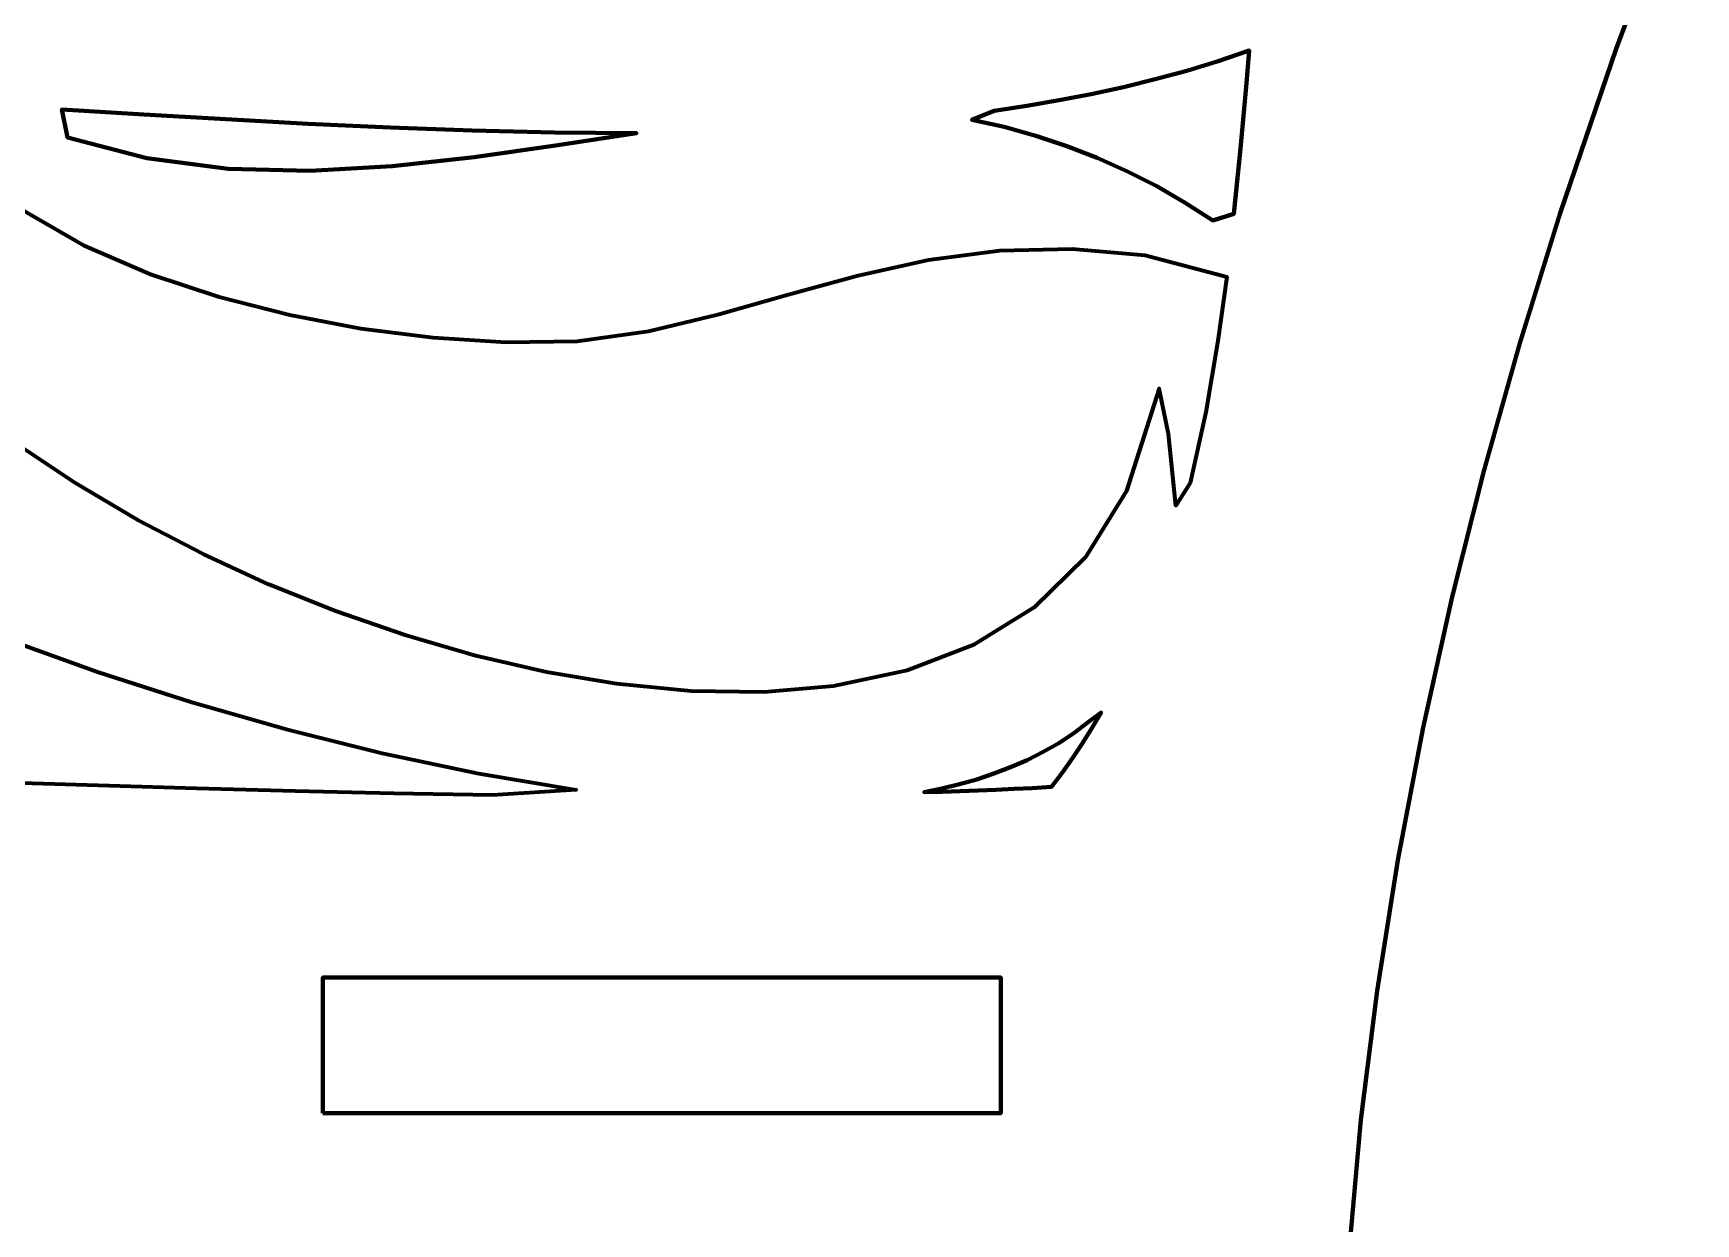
# Model space of a CAD drawing. Header units: millimetres. Extents: x -909 to -680, y 276 to 431.
# Drawn here: x -801.68 to -766.69, y 325.75 to 350.81 of the extents above; entities that cross this region are included whole.
import ezdxf

# ---------------------------------------------------------------- set-up
doc = ezdxf.new("R2010")
doc.units = ezdxf.units.MM
doc.header["$MEASUREMENT"] = 0
doc.layers.add('Camada 1', color=7, linetype='Continuous')

msp = doc.modelspace()

# ---------------------------------------------------------------- linework, layer by layer
at = {"layer": 'Camada 1', "lineweight": 100}
for points, knots in [([(-768.3571, 350.5037), (-768.3571, 350.5037), (-766.6871, 354.944), (-766.6871, 354.944), (-766.6871, 354.944), (-766.6871, 354.944), (-768.3571, 350.5037), (-768.3571, 350.5037)], [0, 0, 0, 0, 0.3333333, 0.3333333, 0.3333333, 0.3333333, 1, 1, 1, 1]), ([(-781.9212, 348.9878), (-781.9212, 348.9878), (-781.4508, 349.1806), (-781.4508, 349.1806), (-781.4508, 349.1806), (-781.4508, 349.1806), (-780.7685, 349.2833), (-780.7685, 349.2833), (-780.7685, 349.2833), (-780.7685, 349.2833), (-780.0881, 349.3997), (-780.0881, 349.3997), (-780.0881, 349.3997), (-780.0881, 349.3997), (-779.4092, 349.5308), (-779.4092, 349.5308), (-779.4092, 349.5308), (-779.4092, 349.5308), (-778.7338, 349.6776), (-778.7338, 349.6776), (-778.7338, 349.6776), (-778.7338, 349.6776), (-778.0627, 349.8411), (-778.0627, 349.8411), (-778.0627, 349.8411), (-778.0627, 349.8411), (-777.3964, 350.0225), (-777.3964, 350.0225), (-777.3964, 350.0225), (-777.3964, 350.0225), (-776.7362, 350.2233), (-776.7362, 350.2233), (-776.7362, 350.2233), (-776.7362, 350.2233), (-776.0827, 350.4448), (-776.0827, 350.4448), (-776.0827, 350.4448), (-776.0827, 350.4448), (-776.1448, 349.7571), (-776.1448, 349.7571), (-776.1448, 349.7571), (-776.1448, 349.7571), (-776.2064, 349.0691), (-776.2064, 349.0691), (-776.2064, 349.0691), (-776.2064, 349.0691), (-776.2696, 348.3811), (-776.2696, 348.3811), (-776.2696, 348.3811), (-776.2696, 348.3811), (-776.3354, 347.6934), (-776.3354, 347.6934), (-776.3354, 347.6934), (-776.3354, 347.6934), (-776.4053, 347.0066), (-776.4053, 347.0066), (-776.4053, 347.0066), (-776.4053, 347.0066), (-776.85, 346.8663), (-776.85, 346.8663), (-776.85, 346.8663), (-776.85, 346.8663), (-777.4303, 347.243), (-777.4303, 347.243), (-777.4303, 347.243), (-777.4303, 347.243), (-778.0304, 347.5884), (-778.0304, 347.5884), (-778.0304, 347.5884), (-778.0304, 347.5884), (-778.648, 347.903), (-778.648, 347.903), (-778.648, 347.903), (-778.648, 347.903), (-779.2829, 348.1868), (-779.2829, 348.1868), (-779.2829, 348.1868), (-779.2829, 348.1868), (-779.9229, 348.4358), (-779.9229, 348.4358), (-779.9229, 348.4358), (-779.9229, 348.4358), (-780.5772, 348.6535), (-780.5772, 348.6535), (-780.5772, 348.6535), (-780.5772, 348.6535), (-781.245, 348.8383), (-781.245, 348.8383), (-781.245, 348.8383), (-781.245, 348.8383), (-781.9212, 348.9878), (-781.9212, 348.9878)], [0, 0, 0, 0, 0.0416667, 0.0416667, 0.0416667, 0.0416667, 0.0833333, 0.0833333, 0.0833333, 0.0833333, 0.125, 0.125, 0.125, 0.125, 0.1666667, 0.1666667, 0.1666667, 0.1666667, 0.2083333, 0.2083333, 0.2083333, 0.2083333, 0.25, 0.25, 0.25, 0.25, 0.2916667, 0.2916667, 0.2916667, 0.2916667, 0.3333333, 0.3333333, 0.3333333, 0.3333333, 0.375, 0.375, 0.375, 0.375, 0.4166667, 0.4166667, 0.4166667, 0.4166667, 0.4583333, 0.4583333, 0.4583333, 0.4583333, 0.5, 0.5, 0.5, 0.5, 0.5416667, 0.5416667, 0.5416667, 0.5416667, 0.5833333, 0.5833333, 0.5833333, 0.5833333, 0.625, 0.625, 0.625, 0.625, 0.6666667, 0.6666667, 0.6666667, 0.6666667, 0.7083333, 0.7083333, 0.7083333, 0.7083333, 0.75, 0.75, 0.75, 0.75, 0.7916667, 0.7916667, 0.7916667, 0.7916667, 0.8333333, 0.8333333, 0.8333333, 0.8333333, 0.875, 0.875, 0.875, 0.875, 0.9166667, 0.9166667, 0.9166667, 0.9166667, 1, 1, 1, 1]), ([(-776.1448, 349.7571), (-776.1448, 349.7571), (-776.0827, 350.4448), (-776.0827, 350.4448), (-776.0827, 350.4448), (-776.0827, 350.4448), (-776.7362, 350.2233), (-776.7362, 350.2233), (-776.7362, 350.2233), (-776.7362, 350.2233), (-777.3964, 350.0225), (-777.3964, 350.0225), (-777.3964, 350.0225), (-777.3964, 350.0225), (-778.0627, 349.8411), (-778.0627, 349.8411), (-778.0627, 349.8411), (-778.0627, 349.8411), (-778.7338, 349.6776), (-778.7338, 349.6776), (-778.7338, 349.6776), (-778.7338, 349.6776), (-779.4092, 349.5308), (-779.4092, 349.5308), (-779.4092, 349.5308), (-779.4092, 349.5308), (-780.0881, 349.3997), (-780.0881, 349.3997), (-780.0881, 349.3997), (-780.0881, 349.3997), (-780.7685, 349.2833), (-780.7685, 349.2833), (-780.7685, 349.2833), (-780.7685, 349.2833), (-781.4508, 349.1806), (-781.4508, 349.1806), (-781.4508, 349.1806), (-781.4508, 349.1806), (-781.9212, 348.9878), (-781.9212, 348.9878), (-781.9212, 348.9878), (-781.9212, 348.9878), (-781.245, 348.8383), (-781.245, 348.8383), (-781.245, 348.8383), (-781.245, 348.8383), (-780.5772, 348.6535), (-780.5772, 348.6535), (-780.5772, 348.6535), (-780.5772, 348.6535), (-779.9229, 348.4358), (-779.9229, 348.4358), (-779.9229, 348.4358), (-779.9229, 348.4358), (-779.2829, 348.1868), (-779.2829, 348.1868), (-779.2829, 348.1868), (-779.2829, 348.1868), (-778.648, 347.903), (-778.648, 347.903), (-778.648, 347.903), (-778.648, 347.903), (-778.0304, 347.5884), (-778.0304, 347.5884), (-778.0304, 347.5884), (-778.0304, 347.5884), (-777.4303, 347.243), (-777.4303, 347.243), (-777.4303, 347.243), (-777.4303, 347.243), (-776.85, 346.8663), (-776.85, 346.8663), (-776.85, 346.8663), (-776.85, 346.8663), (-776.4053, 347.0066), (-776.4053, 347.0066), (-776.4053, 347.0066), (-776.4053, 347.0066), (-776.3354, 347.6934), (-776.3354, 347.6934), (-776.3354, 347.6934), (-776.3354, 347.6934), (-776.2696, 348.3811), (-776.2696, 348.3811), (-776.2696, 348.3811), (-776.2696, 348.3811), (-776.2064, 349.0691), (-776.2064, 349.0691), (-776.2064, 349.0691), (-776.2064, 349.0691), (-776.1448, 349.7571), (-776.1448, 349.7571)], [0, 0, 0, 0, 0.0416667, 0.0416667, 0.0416667, 0.0416667, 0.0833333, 0.0833333, 0.0833333, 0.0833333, 0.125, 0.125, 0.125, 0.125, 0.1666667, 0.1666667, 0.1666667, 0.1666667, 0.2083333, 0.2083333, 0.2083333, 0.2083333, 0.25, 0.25, 0.25, 0.25, 0.2916667, 0.2916667, 0.2916667, 0.2916667, 0.3333333, 0.3333333, 0.3333333, 0.3333333, 0.375, 0.375, 0.375, 0.375, 0.4166667, 0.4166667, 0.4166667, 0.4166667, 0.4583333, 0.4583333, 0.4583333, 0.4583333, 0.5, 0.5, 0.5, 0.5, 0.5416667, 0.5416667, 0.5416667, 0.5416667, 0.5833333, 0.5833333, 0.5833333, 0.5833333, 0.625, 0.625, 0.625, 0.625, 0.6666667, 0.6666667, 0.6666667, 0.6666667, 0.7083333, 0.7083333, 0.7083333, 0.7083333, 0.75, 0.75, 0.75, 0.75, 0.7916667, 0.7916667, 0.7916667, 0.7916667, 0.8333333, 0.8333333, 0.8333333, 0.8333333, 0.875, 0.875, 0.875, 0.875, 0.9166667, 0.9166667, 0.9166667, 0.9166667, 1, 1, 1, 1]), ([(-769.5392, 347.0233), (-769.5392, 347.0233), (-768.3571, 350.5037), (-768.3571, 350.5037), (-768.3571, 350.5037), (-768.3571, 350.5037), (-769.5392, 347.0233), (-769.5392, 347.0233)], [0, 0, 0, 0, 0.3333333, 0.3333333, 0.3333333, 0.3333333, 1, 1, 1, 1]), ([(-803.2855, 343.128), (-803.2855, 343.128), (-802.0442, 342.1748), (-802.0442, 342.1748), (-802.0442, 342.1748), (-802.0442, 342.1748), (-800.8028, 341.345), (-800.8028, 341.345), (-800.8028, 341.345), (-800.8028, 341.345), (-799.4723, 340.5604), (-799.4723, 340.5604), (-799.4723, 340.5604), (-799.4723, 340.5604), (-798.094, 339.8427), (-798.094, 339.8427), (-798.094, 339.8427), (-798.094, 339.8427), (-796.7146, 339.2087), (-796.7146, 339.2087), (-796.7146, 339.2087), (-796.7146, 339.2087), (-795.2963, 338.6377), (-795.2963, 338.6377), (-795.2963, 338.6377), (-795.2963, 338.6377), (-793.8492, 338.1358), (-793.8492, 338.1358), (-793.8492, 338.1358), (-793.8492, 338.1358), (-792.3606, 337.7042), (-792.3606, 337.7042), (-792.3606, 337.7042), (-792.3606, 337.7042), (-790.8722, 337.3603), (-790.8722, 337.3603), (-790.8722, 337.3603), (-790.8722, 337.3603), (-789.3981, 337.1123), (-789.3981, 337.1123), (-789.3981, 337.1123), (-789.3981, 337.1123), (-787.8278, 336.9603), (-787.8278, 336.9603), (-787.8278, 336.9603), (-787.8278, 336.9603), (-786.2996, 336.9403), (-786.2996, 336.9403), (-786.2996, 336.9403), (-786.2996, 336.9403), (-784.8333, 337.0655), (-784.8333, 337.0655), (-784.8333, 337.0655), (-784.8333, 337.0655), (-783.285, 337.3937), (-783.285, 337.3937), (-783.285, 337.3937), (-783.285, 337.3937), (-781.8772, 337.9354), (-781.8772, 337.9354), (-781.8772, 337.9354), (-781.8772, 337.9354), (-780.6134, 338.7223), (-780.6134, 338.7223), (-780.6134, 338.7223), (-780.6134, 338.7223), (-779.5331, 339.7845), (-779.5331, 339.7845), (-779.5331, 339.7845), (-779.5331, 339.7845), (-778.6697, 341.1762), (-778.6697, 341.1762), (-778.6697, 341.1762), (-778.6697, 341.1762), (-777.9825, 343.3352), (-777.9825, 343.3352), (-777.9825, 343.3352), (-777.9825, 343.3352), (-777.7845, 342.3788), (-777.7845, 342.3788), (-777.7845, 342.3788), (-777.7845, 342.3788), (-777.63, 340.8654), (-777.63, 340.8654), (-777.63, 340.8654), (-777.63, 340.8654), (-777.328, 341.348), (-777.328, 341.348), (-777.328, 341.348), (-777.328, 341.348), (-777.0005, 342.834), (-777.0005, 342.834), (-777.0005, 342.834), (-777.0005, 342.834), (-776.7423, 344.3336), (-776.7423, 344.3336), (-776.7423, 344.3336), (-776.7423, 344.3336), (-776.5563, 345.6842), (-776.5563, 345.6842), (-776.5563, 345.6842), (-776.5563, 345.6842), (-778.2834, 346.1383), (-778.2834, 346.1383), (-778.2834, 346.1383), (-778.2834, 346.1383), (-779.8123, 346.2755), (-779.8123, 346.2755), (-779.8123, 346.2755), (-779.8123, 346.2755), (-781.3329, 346.2376), (-781.3329, 346.2376), (-781.3329, 346.2376), (-781.3329, 346.2376), (-782.8355, 346.0398), (-782.8355, 346.0398), (-782.8355, 346.0398), (-782.8355, 346.0398), (-784.3173, 345.7142), (-784.3173, 345.7142), (-784.3173, 345.7142), (-784.3173, 345.7142), (-785.7816, 345.3118), (-785.7816, 345.3118), (-785.7816, 345.3118), (-785.7816, 345.3118), (-787.2435, 344.8953), (-787.2435, 344.8953), (-787.2435, 344.8953), (-787.2435, 344.8953), (-788.724, 344.5389), (-788.724, 344.5389), (-788.724, 344.5389), (-788.724, 344.5389), (-790.2293, 344.3277), (-790.2293, 344.3277), (-790.2293, 344.3277), (-790.2293, 344.3277), (-791.7228, 344.3059), (-791.7228, 344.3059), (-791.7228, 344.3059), (-791.7228, 344.3059), (-793.2608, 344.4021), (-793.2608, 344.4021), (-793.2608, 344.4021), (-793.2608, 344.4021), (-794.7805, 344.596), (-794.7805, 344.596), (-794.7805, 344.596), (-794.7805, 344.596), (-796.2772, 344.8802), (-796.2772, 344.8802), (-796.2772, 344.8802), (-796.2772, 344.8802), (-797.7613, 345.2594), (-797.7613, 345.2594), (-797.7613, 345.2594), (-797.7613, 345.2594), (-799.2118, 345.7409), (-799.2118, 345.7409), (-799.2118, 345.7409), (-799.2118, 345.7409), (-800.6035, 346.3403), (-800.6035, 346.3403), (-800.6035, 346.3403), (-800.6035, 346.3403), (-801.9198, 347.0986), (-801.9198, 347.0986), (-801.9198, 347.0986), (-801.9198, 347.0986), (-803.0851, 348.084), (-803.0851, 348.084), (-803.0851, 348.084), (-803.0851, 348.084), (-803.885, 349.3649), (-803.885, 349.3649), (-803.885, 349.3649), (-803.885, 349.3649), (-805.4066, 349.4388), (-805.4066, 349.4388), (-805.4066, 349.4388), (-805.4066, 349.4388), (-806.9279, 349.4969), (-806.9279, 349.4969), (-806.9279, 349.4969), (-806.9279, 349.4969), (-808.4482, 349.5331), (-808.4482, 349.5331), (-808.4482, 349.5331), (-808.4482, 349.5331), (-809.9702, 349.5389), (-809.9702, 349.5389), (-809.9702, 349.5389), (-809.9702, 349.5389), (-809.8797, 349.2175), (-809.8797, 349.2175), (-809.8797, 349.2175), (-809.8797, 349.2175), (-808.538, 348.5055), (-808.538, 348.5055), (-808.538, 348.5055), (-808.538, 348.5055), (-807.3399, 347.5706), (-807.3399, 347.5706), (-807.3399, 347.5706), (-807.3399, 347.5706), (-806.3407, 346.5018), (-806.3407, 346.5018), (-806.3407, 346.5018), (-806.3407, 346.5018), (-805.399, 345.2315), (-805.399, 345.2315), (-805.399, 345.2315), (-805.399, 345.2315), (-804.4348, 344.1678), (-804.4348, 344.1678), (-804.4348, 344.1678), (-804.4348, 344.1678), (-803.2855, 343.128), (-803.2855, 343.128)], [0, 0, 0, 0, 0.0178571, 0.0178571, 0.0178571, 0.0178571, 0.0357143, 0.0357143, 0.0357143, 0.0357143, 0.0535714, 0.0535714, 0.0535714, 0.0535714, 0.0714286, 0.0714286, 0.0714286, 0.0714286, 0.0892857, 0.0892857, 0.0892857, 0.0892857, 0.1071429, 0.1071429, 0.1071429, 0.1071429, 0.125, 0.125, 0.125, 0.125, 0.1428571, 0.1428571, 0.1428571, 0.1428571, 0.1607143, 0.1607143, 0.1607143, 0.1607143, 0.1785714, 0.1785714, 0.1785714, 0.1785714, 0.1964286, 0.1964286, 0.1964286, 0.1964286, 0.2142857, 0.2142857, 0.2142857, 0.2142857, 0.2321429, 0.2321429, 0.2321429, 0.2321429, 0.25, 0.25, 0.25, 0.25, 0.2678571, 0.2678571, 0.2678571, 0.2678571, 0.2857143, 0.2857143, 0.2857143, 0.2857143, 0.3035714, 0.3035714, 0.3035714, 0.3035714, 0.3214286, 0.3214286, 0.3214286, 0.3214286, 0.3392857, 0.3392857, 0.3392857, 0.3392857, 0.3571429, 0.3571429, 0.3571429, 0.3571429, 0.375, 0.375, 0.375, 0.375, 0.3928571, 0.3928571, 0.3928571, 0.3928571, 0.4107143, 0.4107143, 0.4107143, 0.4107143, 0.4285714, 0.4285714, 0.4285714, 0.4285714, 0.4464286, 0.4464286, 0.4464286, 0.4464286, 0.4642857, 0.4642857, 0.4642857, 0.4642857, 0.4821429, 0.4821429, 0.4821429, 0.4821429, 0.5, 0.5, 0.5, 0.5, 0.5178571, 0.5178571, 0.5178571, 0.5178571, 0.5357143, 0.5357143, 0.5357143, 0.5357143, 0.5535714, 0.5535714, 0.5535714, 0.5535714, 0.5714286, 0.5714286, 0.5714286, 0.5714286, 0.5892857, 0.5892857, 0.5892857, 0.5892857, 0.6071429, 0.6071429, 0.6071429, 0.6071429, 0.625, 0.625, 0.625, 0.625, 0.6428571, 0.6428571, 0.6428571, 0.6428571, 0.6607143, 0.6607143, 0.6607143, 0.6607143, 0.6785714, 0.6785714, 0.6785714, 0.6785714, 0.6964286, 0.6964286, 0.6964286, 0.6964286, 0.7142857, 0.7142857, 0.7142857, 0.7142857, 0.7321429, 0.7321429, 0.7321429, 0.7321429, 0.75, 0.75, 0.75, 0.75, 0.7678571, 0.7678571, 0.7678571, 0.7678571, 0.7857143, 0.7857143, 0.7857143, 0.7857143, 0.8035714, 0.8035714, 0.8035714, 0.8035714, 0.8214286, 0.8214286, 0.8214286, 0.8214286, 0.8392857, 0.8392857, 0.8392857, 0.8392857, 0.8571429, 0.8571429, 0.8571429, 0.8571429, 0.875, 0.875, 0.875, 0.875, 0.8928571, 0.8928571, 0.8928571, 0.8928571, 0.9107143, 0.9107143, 0.9107143, 0.9107143, 0.9285714, 0.9285714, 0.9285714, 0.9285714, 0.9464286, 0.9464286, 0.9464286, 0.9464286, 0.9642857, 0.9642857, 0.9642857, 0.9642857, 1, 1, 1, 1]), ([(-803.0851, 348.084), (-803.0851, 348.084), (-803.885, 349.3649), (-803.885, 349.3649), (-803.885, 349.3649), (-803.885, 349.3649), (-805.4066, 349.4388), (-805.4066, 349.4388), (-805.4066, 349.4388), (-805.4066, 349.4388), (-806.9279, 349.4969), (-806.9279, 349.4969), (-806.9279, 349.4969), (-806.9279, 349.4969), (-808.4482, 349.5331), (-808.4482, 349.5331), (-808.4482, 349.5331), (-808.4482, 349.5331), (-809.9702, 349.5389), (-809.9702, 349.5389), (-809.9702, 349.5389), (-809.9702, 349.5389), (-809.8797, 349.2175), (-809.8797, 349.2175), (-809.8797, 349.2175), (-809.8797, 349.2175), (-808.538, 348.5055), (-808.538, 348.5055), (-808.538, 348.5055), (-808.538, 348.5055), (-807.3399, 347.5706), (-807.3399, 347.5706), (-807.3399, 347.5706), (-807.3399, 347.5706), (-806.3407, 346.5018), (-806.3407, 346.5018), (-806.3407, 346.5018), (-806.3407, 346.5018), (-805.399, 345.2315), (-805.399, 345.2315), (-805.399, 345.2315), (-805.399, 345.2315), (-804.4348, 344.1678), (-804.4348, 344.1678), (-804.4348, 344.1678), (-804.4348, 344.1678), (-803.2855, 343.128), (-803.2855, 343.128), (-803.2855, 343.128), (-803.2855, 343.128), (-802.0442, 342.1748), (-802.0442, 342.1748), (-802.0442, 342.1748), (-802.0442, 342.1748), (-800.8028, 341.345), (-800.8028, 341.345), (-800.8028, 341.345), (-800.8028, 341.345), (-799.4723, 340.5604), (-799.4723, 340.5604), (-799.4723, 340.5604), (-799.4723, 340.5604), (-798.094, 339.8427), (-798.094, 339.8427), (-798.094, 339.8427), (-798.094, 339.8427), (-796.7146, 339.2087), (-796.7146, 339.2087), (-796.7146, 339.2087), (-796.7146, 339.2087), (-795.2963, 338.6377), (-795.2963, 338.6377), (-795.2963, 338.6377), (-795.2963, 338.6377), (-793.8492, 338.1358), (-793.8492, 338.1358), (-793.8492, 338.1358), (-793.8492, 338.1358), (-792.3606, 337.7042), (-792.3606, 337.7042), (-792.3606, 337.7042), (-792.3606, 337.7042), (-790.8722, 337.3603), (-790.8722, 337.3603), (-790.8722, 337.3603), (-790.8722, 337.3603), (-789.3981, 337.1123), (-789.3981, 337.1123), (-789.3981, 337.1123), (-789.3981, 337.1123), (-787.8278, 336.9603), (-787.8278, 336.9603), (-787.8278, 336.9603), (-787.8278, 336.9603), (-786.2996, 336.9403), (-786.2996, 336.9403), (-786.2996, 336.9403), (-786.2996, 336.9403), (-784.8333, 337.0655), (-784.8333, 337.0655), (-784.8333, 337.0655), (-784.8333, 337.0655), (-783.285, 337.3937), (-783.285, 337.3937), (-783.285, 337.3937), (-783.285, 337.3937), (-781.8772, 337.9354), (-781.8772, 337.9354), (-781.8772, 337.9354), (-781.8772, 337.9354), (-780.6134, 338.7223), (-780.6134, 338.7223), (-780.6134, 338.7223), (-780.6134, 338.7223), (-779.5331, 339.7845), (-779.5331, 339.7845), (-779.5331, 339.7845), (-779.5331, 339.7845), (-778.6697, 341.1762), (-778.6697, 341.1762), (-778.6697, 341.1762), (-778.6697, 341.1762), (-777.9825, 343.3352), (-777.9825, 343.3352), (-777.9825, 343.3352), (-777.9825, 343.3352), (-777.7845, 342.3788), (-777.7845, 342.3788), (-777.7845, 342.3788), (-777.7845, 342.3788), (-777.63, 340.8654), (-777.63, 340.8654), (-777.63, 340.8654), (-777.63, 340.8654), (-777.328, 341.348), (-777.328, 341.348), (-777.328, 341.348), (-777.328, 341.348), (-777.0005, 342.834), (-777.0005, 342.834), (-777.0005, 342.834), (-777.0005, 342.834), (-776.7423, 344.3336), (-776.7423, 344.3336), (-776.7423, 344.3336), (-776.7423, 344.3336), (-776.5563, 345.6842), (-776.5563, 345.6842), (-776.5563, 345.6842), (-776.5563, 345.6842), (-778.2834, 346.1383), (-778.2834, 346.1383), (-778.2834, 346.1383), (-778.2834, 346.1383), (-779.8123, 346.2755), (-779.8123, 346.2755), (-779.8123, 346.2755), (-779.8123, 346.2755), (-781.3329, 346.2376), (-781.3329, 346.2376), (-781.3329, 346.2376), (-781.3329, 346.2376), (-782.8355, 346.0398), (-782.8355, 346.0398), (-782.8355, 346.0398), (-782.8355, 346.0398), (-784.3173, 345.7142), (-784.3173, 345.7142), (-784.3173, 345.7142), (-784.3173, 345.7142), (-785.7816, 345.3118), (-785.7816, 345.3118), (-785.7816, 345.3118), (-785.7816, 345.3118), (-787.2435, 344.8953), (-787.2435, 344.8953), (-787.2435, 344.8953), (-787.2435, 344.8953), (-788.724, 344.5389), (-788.724, 344.5389), (-788.724, 344.5389), (-788.724, 344.5389), (-790.2293, 344.3277), (-790.2293, 344.3277), (-790.2293, 344.3277), (-790.2293, 344.3277), (-791.7228, 344.3059), (-791.7228, 344.3059), (-791.7228, 344.3059), (-791.7228, 344.3059), (-793.2608, 344.4021), (-793.2608, 344.4021), (-793.2608, 344.4021), (-793.2608, 344.4021), (-794.7805, 344.596), (-794.7805, 344.596), (-794.7805, 344.596), (-794.7805, 344.596), (-796.2772, 344.8802), (-796.2772, 344.8802), (-796.2772, 344.8802), (-796.2772, 344.8802), (-797.7613, 345.2594), (-797.7613, 345.2594), (-797.7613, 345.2594), (-797.7613, 345.2594), (-799.2118, 345.7409), (-799.2118, 345.7409), (-799.2118, 345.7409), (-799.2118, 345.7409), (-800.6035, 346.3403), (-800.6035, 346.3403), (-800.6035, 346.3403), (-800.6035, 346.3403), (-801.9198, 347.0986), (-801.9198, 347.0986), (-801.9198, 347.0986), (-801.9198, 347.0986), (-803.0851, 348.084), (-803.0851, 348.084)], [0, 0, 0, 0, 0.0178571, 0.0178571, 0.0178571, 0.0178571, 0.0357143, 0.0357143, 0.0357143, 0.0357143, 0.0535714, 0.0535714, 0.0535714, 0.0535714, 0.0714286, 0.0714286, 0.0714286, 0.0714286, 0.0892857, 0.0892857, 0.0892857, 0.0892857, 0.1071429, 0.1071429, 0.1071429, 0.1071429, 0.125, 0.125, 0.125, 0.125, 0.1428571, 0.1428571, 0.1428571, 0.1428571, 0.1607143, 0.1607143, 0.1607143, 0.1607143, 0.1785714, 0.1785714, 0.1785714, 0.1785714, 0.1964286, 0.1964286, 0.1964286, 0.1964286, 0.2142857, 0.2142857, 0.2142857, 0.2142857, 0.2321429, 0.2321429, 0.2321429, 0.2321429, 0.25, 0.25, 0.25, 0.25, 0.2678571, 0.2678571, 0.2678571, 0.2678571, 0.2857143, 0.2857143, 0.2857143, 0.2857143, 0.3035714, 0.3035714, 0.3035714, 0.3035714, 0.3214286, 0.3214286, 0.3214286, 0.3214286, 0.3392857, 0.3392857, 0.3392857, 0.3392857, 0.3571429, 0.3571429, 0.3571429, 0.3571429, 0.375, 0.375, 0.375, 0.375, 0.3928571, 0.3928571, 0.3928571, 0.3928571, 0.4107143, 0.4107143, 0.4107143, 0.4107143, 0.4285714, 0.4285714, 0.4285714, 0.4285714, 0.4464286, 0.4464286, 0.4464286, 0.4464286, 0.4642857, 0.4642857, 0.4642857, 0.4642857, 0.4821429, 0.4821429, 0.4821429, 0.4821429, 0.5, 0.5, 0.5, 0.5, 0.5178571, 0.5178571, 0.5178571, 0.5178571, 0.5357143, 0.5357143, 0.5357143, 0.5357143, 0.5535714, 0.5535714, 0.5535714, 0.5535714, 0.5714286, 0.5714286, 0.5714286, 0.5714286, 0.5892857, 0.5892857, 0.5892857, 0.5892857, 0.6071429, 0.6071429, 0.6071429, 0.6071429, 0.625, 0.625, 0.625, 0.625, 0.6428571, 0.6428571, 0.6428571, 0.6428571, 0.6607143, 0.6607143, 0.6607143, 0.6607143, 0.6785714, 0.6785714, 0.6785714, 0.6785714, 0.6964286, 0.6964286, 0.6964286, 0.6964286, 0.7142857, 0.7142857, 0.7142857, 0.7142857, 0.7321429, 0.7321429, 0.7321429, 0.7321429, 0.75, 0.75, 0.75, 0.75, 0.7678571, 0.7678571, 0.7678571, 0.7678571, 0.7857143, 0.7857143, 0.7857143, 0.7857143, 0.8035714, 0.8035714, 0.8035714, 0.8035714, 0.8214286, 0.8214286, 0.8214286, 0.8214286, 0.8392857, 0.8392857, 0.8392857, 0.8392857, 0.8571429, 0.8571429, 0.8571429, 0.8571429, 0.875, 0.875, 0.875, 0.875, 0.8928571, 0.8928571, 0.8928571, 0.8928571, 0.9107143, 0.9107143, 0.9107143, 0.9107143, 0.9285714, 0.9285714, 0.9285714, 0.9285714, 0.9464286, 0.9464286, 0.9464286, 0.9464286, 0.9642857, 0.9642857, 0.9642857, 0.9642857, 1, 1, 1, 1]), ([(-800.9576, 348.6147), (-800.9576, 348.6147), (-801.0747, 349.2048), (-801.0747, 349.2048), (-801.0747, 349.2048), (-801.0747, 349.2048), (-799.3476, 349.1015), (-799.3476, 349.1015), (-799.3476, 349.1015), (-799.3476, 349.1015), (-797.6205, 349.0003), (-797.6205, 349.0003), (-797.6205, 349.0003), (-797.6205, 349.0003), (-795.8931, 348.9067), (-795.8931, 348.9067), (-795.8931, 348.9067), (-795.8931, 348.9067), (-794.1652, 348.8253), (-794.1652, 348.8253), (-794.1652, 348.8253), (-794.1652, 348.8253), (-792.4366, 348.7622), (-792.4366, 348.7622), (-792.4366, 348.7622), (-792.4366, 348.7622), (-790.708, 348.7215), (-790.708, 348.7215), (-790.708, 348.7215), (-790.708, 348.7215), (-788.979, 348.7097), (-788.979, 348.7097), (-788.979, 348.7097), (-788.979, 348.7097), (-790.6875, 348.4442), (-790.6875, 348.4442), (-790.6875, 348.4442), (-790.6875, 348.4442), (-792.3997, 348.1993), (-792.3997, 348.1993), (-792.3997, 348.1993), (-792.3997, 348.1993), (-794.1199, 348.0106), (-794.1199, 348.0106), (-794.1199, 348.0106), (-794.1199, 348.0106), (-795.8474, 347.9159), (-795.8474, 347.9159), (-795.8474, 347.9159), (-795.8474, 347.9159), (-797.5761, 347.957), (-797.5761, 347.957), (-797.5761, 347.957), (-797.5761, 347.957), (-799.289, 348.1776), (-799.289, 348.1776), (-799.289, 348.1776), (-799.289, 348.1776), (-800.9576, 348.6147), (-800.9576, 348.6147)], [0, 0, 0, 0, 0.0625, 0.0625, 0.0625, 0.0625, 0.125, 0.125, 0.125, 0.125, 0.1875, 0.1875, 0.1875, 0.1875, 0.25, 0.25, 0.25, 0.25, 0.3125, 0.3125, 0.3125, 0.3125, 0.375, 0.375, 0.375, 0.375, 0.4375, 0.4375, 0.4375, 0.4375, 0.5, 0.5, 0.5, 0.5, 0.5625, 0.5625, 0.5625, 0.5625, 0.625, 0.625, 0.625, 0.625, 0.6875, 0.6875, 0.6875, 0.6875, 0.75, 0.75, 0.75, 0.75, 0.8125, 0.8125, 0.8125, 0.8125, 0.875, 0.875, 0.875, 0.875, 1, 1, 1, 1]), ([(-790.6875, 348.4442), (-790.6875, 348.4442), (-788.979, 348.7097), (-788.979, 348.7097), (-788.979, 348.7097), (-788.979, 348.7097), (-790.708, 348.7215), (-790.708, 348.7215), (-790.708, 348.7215), (-790.708, 348.7215), (-792.4366, 348.7622), (-792.4366, 348.7622), (-792.4366, 348.7622), (-792.4366, 348.7622), (-794.1652, 348.8253), (-794.1652, 348.8253), (-794.1652, 348.8253), (-794.1652, 348.8253), (-795.8931, 348.9067), (-795.8931, 348.9067), (-795.8931, 348.9067), (-795.8931, 348.9067), (-797.6205, 349.0003), (-797.6205, 349.0003), (-797.6205, 349.0003), (-797.6205, 349.0003), (-799.3476, 349.1015), (-799.3476, 349.1015), (-799.3476, 349.1015), (-799.3476, 349.1015), (-801.0747, 349.2048), (-801.0747, 349.2048), (-801.0747, 349.2048), (-801.0747, 349.2048), (-800.9576, 348.6147), (-800.9576, 348.6147), (-800.9576, 348.6147), (-800.9576, 348.6147), (-799.289, 348.1776), (-799.289, 348.1776), (-799.289, 348.1776), (-799.289, 348.1776), (-797.5761, 347.957), (-797.5761, 347.957), (-797.5761, 347.957), (-797.5761, 347.957), (-795.8474, 347.9159), (-795.8474, 347.9159), (-795.8474, 347.9159), (-795.8474, 347.9159), (-794.1199, 348.0106), (-794.1199, 348.0106), (-794.1199, 348.0106), (-794.1199, 348.0106), (-792.3997, 348.1993), (-792.3997, 348.1993), (-792.3997, 348.1993), (-792.3997, 348.1993), (-790.6875, 348.4442), (-790.6875, 348.4442)], [0, 0, 0, 0, 0.0625, 0.0625, 0.0625, 0.0625, 0.125, 0.125, 0.125, 0.125, 0.1875, 0.1875, 0.1875, 0.1875, 0.25, 0.25, 0.25, 0.25, 0.3125, 0.3125, 0.3125, 0.3125, 0.375, 0.375, 0.375, 0.375, 0.4375, 0.4375, 0.4375, 0.4375, 0.5, 0.5, 0.5, 0.5, 0.5625, 0.5625, 0.5625, 0.5625, 0.625, 0.625, 0.625, 0.625, 0.6875, 0.6875, 0.6875, 0.6875, 0.75, 0.75, 0.75, 0.75, 0.8125, 0.8125, 0.8125, 0.8125, 0.875, 0.875, 0.875, 0.875, 1, 1, 1, 1]), ([(-770.3866, 344.2846), (-770.3866, 344.2846), (-769.5392, 347.0233), (-769.5392, 347.0233), (-769.5392, 347.0233), (-769.5392, 347.0233), (-770.3866, 344.2846), (-770.3866, 344.2846)], [0, 0, 0, 0, 0.3333333, 0.3333333, 0.3333333, 0.3333333, 1, 1, 1, 1]), ([(-771.1437, 341.5934), (-771.1437, 341.5934), (-770.3866, 344.2846), (-770.3866, 344.2846), (-770.3866, 344.2846), (-770.3866, 344.2846), (-771.1437, 341.5934), (-771.1437, 341.5934)], [0, 0, 0, 0, 0.3333333, 0.3333333, 0.3333333, 0.3333333, 1, 1, 1, 1]), ([(-771.8132, 338.9466), (-771.8132, 338.9466), (-771.1437, 341.5934), (-771.1437, 341.5934), (-771.1437, 341.5934), (-771.1437, 341.5934), (-771.8132, 338.9466), (-771.8132, 338.9466)], [0, 0, 0, 0, 0.3333333, 0.3333333, 0.3333333, 0.3333333, 1, 1, 1, 1]), ([(-812.7532, 335.3423), (-812.7532, 335.3423), (-810.6808, 335.2947), (-810.6808, 335.2947), (-810.6808, 335.2947), (-810.6808, 335.2947), (-808.6064, 335.2381), (-808.6064, 335.2381), (-808.6064, 335.2381), (-808.6064, 335.2381), (-806.5317, 335.1745), (-806.5317, 335.1745), (-806.5317, 335.1745), (-806.5317, 335.1745), (-804.4585, 335.1076), (-804.4585, 335.1076), (-804.4585, 335.1076), (-804.4585, 335.1076), (-802.3845, 335.0395), (-802.3845, 335.0395), (-802.3845, 335.0395), (-802.3845, 335.0395), (-800.3107, 334.9726), (-800.3107, 334.9726), (-800.3107, 334.9726), (-800.3107, 334.9726), (-798.2368, 334.9098), (-798.2368, 334.9098), (-798.2368, 334.9098), (-798.2368, 334.9098), (-796.1624, 334.8535), (-796.1624, 334.8535), (-796.1624, 334.8535), (-796.1624, 334.8535), (-794.0885, 334.8066), (-794.0885, 334.8066), (-794.0885, 334.8066), (-794.0885, 334.8066), (-792.0133, 334.7721), (-792.0133, 334.7721), (-792.0133, 334.7721), (-792.0133, 334.7721), (-790.2504, 334.8836), (-790.2504, 334.8836), (-790.2504, 334.8836), (-790.2504, 334.8836), (-792.2959, 335.224), (-792.2959, 335.224), (-792.2959, 335.224), (-792.2959, 335.224), (-794.334, 335.6549), (-794.334, 335.6549), (-794.334, 335.6549), (-794.334, 335.6549), (-796.3543, 336.1615), (-796.3543, 336.1615), (-796.3543, 336.1615), (-796.3543, 336.1615), (-798.3416, 336.7311), (-798.3416, 336.7311), (-798.3416, 336.7311), (-798.3416, 336.7311), (-800.3234, 337.3683), (-800.3234, 337.3683), (-800.3234, 337.3683), (-800.3234, 337.3683), (-802.2903, 338.0744), (-802.2903, 338.0744), (-802.2903, 338.0744), (-802.2903, 338.0744), (-804.2094, 338.855), (-804.2094, 338.855), (-804.2094, 338.855), (-804.2094, 338.855), (-805.9049, 339.2002), (-805.9049, 339.2002), (-805.9049, 339.2002), (-805.9049, 339.2002), (-806.9477, 337.4173), (-806.9477, 337.4173), (-806.9477, 337.4173), (-806.9477, 337.4173), (-808.7414, 336.3752), (-808.7414, 336.3752), (-808.7414, 336.3752), (-808.7414, 336.3752), (-810.7111, 335.7332), (-810.7111, 335.7332), (-810.7111, 335.7332), (-810.7111, 335.7332), (-812.7532, 335.3423), (-812.7532, 335.3423)], [0, 0, 0, 0, 0.0416667, 0.0416667, 0.0416667, 0.0416667, 0.0833333, 0.0833333, 0.0833333, 0.0833333, 0.125, 0.125, 0.125, 0.125, 0.1666667, 0.1666667, 0.1666667, 0.1666667, 0.2083333, 0.2083333, 0.2083333, 0.2083333, 0.25, 0.25, 0.25, 0.25, 0.2916667, 0.2916667, 0.2916667, 0.2916667, 0.3333333, 0.3333333, 0.3333333, 0.3333333, 0.375, 0.375, 0.375, 0.375, 0.4166667, 0.4166667, 0.4166667, 0.4166667, 0.4583333, 0.4583333, 0.4583333, 0.4583333, 0.5, 0.5, 0.5, 0.5, 0.5416667, 0.5416667, 0.5416667, 0.5416667, 0.5833333, 0.5833333, 0.5833333, 0.5833333, 0.625, 0.625, 0.625, 0.625, 0.6666667, 0.6666667, 0.6666667, 0.6666667, 0.7083333, 0.7083333, 0.7083333, 0.7083333, 0.75, 0.75, 0.75, 0.75, 0.7916667, 0.7916667, 0.7916667, 0.7916667, 0.8333333, 0.8333333, 0.8333333, 0.8333333, 0.875, 0.875, 0.875, 0.875, 0.9166667, 0.9166667, 0.9166667, 0.9166667, 1, 1, 1, 1]), ([(-810.7111, 335.7332), (-810.7111, 335.7332), (-812.7532, 335.3423), (-812.7532, 335.3423), (-812.7532, 335.3423), (-812.7532, 335.3423), (-810.6808, 335.2947), (-810.6808, 335.2947), (-810.6808, 335.2947), (-810.6808, 335.2947), (-808.6064, 335.2381), (-808.6064, 335.2381), (-808.6064, 335.2381), (-808.6064, 335.2381), (-806.5317, 335.1745), (-806.5317, 335.1745), (-806.5317, 335.1745), (-806.5317, 335.1745), (-804.4585, 335.1076), (-804.4585, 335.1076), (-804.4585, 335.1076), (-804.4585, 335.1076), (-802.3845, 335.0395), (-802.3845, 335.0395), (-802.3845, 335.0395), (-802.3845, 335.0395), (-800.3107, 334.9726), (-800.3107, 334.9726), (-800.3107, 334.9726), (-800.3107, 334.9726), (-798.2368, 334.9098), (-798.2368, 334.9098), (-798.2368, 334.9098), (-798.2368, 334.9098), (-796.1624, 334.8535), (-796.1624, 334.8535), (-796.1624, 334.8535), (-796.1624, 334.8535), (-794.0885, 334.8066), (-794.0885, 334.8066), (-794.0885, 334.8066), (-794.0885, 334.8066), (-792.0133, 334.7721), (-792.0133, 334.7721), (-792.0133, 334.7721), (-792.0133, 334.7721), (-790.2504, 334.8836), (-790.2504, 334.8836), (-790.2504, 334.8836), (-790.2504, 334.8836), (-792.2959, 335.224), (-792.2959, 335.224), (-792.2959, 335.224), (-792.2959, 335.224), (-794.334, 335.6549), (-794.334, 335.6549), (-794.334, 335.6549), (-794.334, 335.6549), (-796.3543, 336.1615), (-796.3543, 336.1615), (-796.3543, 336.1615), (-796.3543, 336.1615), (-798.3416, 336.7311), (-798.3416, 336.7311), (-798.3416, 336.7311), (-798.3416, 336.7311), (-800.3234, 337.3683), (-800.3234, 337.3683), (-800.3234, 337.3683), (-800.3234, 337.3683), (-802.2903, 338.0744), (-802.2903, 338.0744), (-802.2903, 338.0744), (-802.2903, 338.0744), (-804.2094, 338.855), (-804.2094, 338.855), (-804.2094, 338.855), (-804.2094, 338.855), (-805.9049, 339.2002), (-805.9049, 339.2002), (-805.9049, 339.2002), (-805.9049, 339.2002), (-806.9477, 337.4173), (-806.9477, 337.4173), (-806.9477, 337.4173), (-806.9477, 337.4173), (-808.7414, 336.3752), (-808.7414, 336.3752), (-808.7414, 336.3752), (-808.7414, 336.3752), (-810.7111, 335.7332), (-810.7111, 335.7332)], [0, 0, 0, 0, 0.0416667, 0.0416667, 0.0416667, 0.0416667, 0.0833333, 0.0833333, 0.0833333, 0.0833333, 0.125, 0.125, 0.125, 0.125, 0.1666667, 0.1666667, 0.1666667, 0.1666667, 0.2083333, 0.2083333, 0.2083333, 0.2083333, 0.25, 0.25, 0.25, 0.25, 0.2916667, 0.2916667, 0.2916667, 0.2916667, 0.3333333, 0.3333333, 0.3333333, 0.3333333, 0.375, 0.375, 0.375, 0.375, 0.4166667, 0.4166667, 0.4166667, 0.4166667, 0.4583333, 0.4583333, 0.4583333, 0.4583333, 0.5, 0.5, 0.5, 0.5, 0.5416667, 0.5416667, 0.5416667, 0.5416667, 0.5833333, 0.5833333, 0.5833333, 0.5833333, 0.625, 0.625, 0.625, 0.625, 0.6666667, 0.6666667, 0.6666667, 0.6666667, 0.7083333, 0.7083333, 0.7083333, 0.7083333, 0.75, 0.75, 0.75, 0.75, 0.7916667, 0.7916667, 0.7916667, 0.7916667, 0.8333333, 0.8333333, 0.8333333, 0.8333333, 0.875, 0.875, 0.875, 0.875, 0.9166667, 0.9166667, 0.9166667, 0.9166667, 1, 1, 1, 1]), ([(-772.4262, 336.1945), (-772.4262, 336.1945), (-771.8132, 338.9466), (-771.8132, 338.9466), (-771.8132, 338.9466), (-771.8132, 338.9466), (-772.4262, 336.1945), (-772.4262, 336.1945)], [0, 0, 0, 0, 0.3333333, 0.3333333, 0.3333333, 0.3333333, 1, 1, 1, 1]), ([(-782.9237, 334.8314), (-782.9237, 334.8314), (-782.5507, 334.9098), (-782.5507, 334.9098), (-782.5507, 334.9098), (-782.5507, 334.9098), (-782.1837, 335.0003), (-782.1837, 335.0003), (-782.1837, 335.0003), (-782.1837, 335.0003), (-781.8204, 335.1041), (-781.8204, 335.1041), (-781.8204, 335.1041), (-781.8204, 335.1041), (-781.4595, 335.2236), (-781.4595, 335.2236), (-781.4595, 335.2236), (-781.4595, 335.2236), (-781.1062, 335.3583), (-781.1062, 335.3583), (-781.1062, 335.3583), (-781.1062, 335.3583), (-780.7604, 335.5095), (-780.7604, 335.5095), (-780.7604, 335.5095), (-780.7604, 335.5095), (-780.4208, 335.6799), (-780.4208, 335.6799), (-780.4208, 335.6799), (-780.4208, 335.6799), (-780.0933, 335.8689), (-780.0933, 335.8689), (-780.0933, 335.8689), (-780.0933, 335.8689), (-779.7785, 336.0778), (-779.7785, 336.0778), (-779.7785, 336.0778), (-779.7785, 336.0778), (-779.4775, 336.3083), (-779.4775, 336.3083), (-779.4775, 336.3083), (-779.4775, 336.3083), (-779.2022, 336.5107), (-779.2022, 336.5107), (-779.2022, 336.5107), (-779.2022, 336.5107), (-779.3947, 336.1843), (-779.3947, 336.1843), (-779.3947, 336.1843), (-779.3947, 336.1843), (-779.5959, 335.8638), (-779.5959, 335.8638), (-779.5959, 335.8638), (-779.5959, 335.8638), (-779.8055, 335.5483), (-779.8055, 335.5483), (-779.8055, 335.5483), (-779.8055, 335.5483), (-780.0237, 335.2388), (-780.0237, 335.2388), (-780.0237, 335.2388), (-780.0237, 335.2388), (-780.2439, 334.9436), (-780.2439, 334.9436), (-780.2439, 334.9436), (-780.2439, 334.9436), (-780.6533, 334.919), (-780.6533, 334.919), (-780.6533, 334.919), (-780.6533, 334.919), (-781.0316, 334.9018), (-781.0316, 334.9018), (-781.0316, 334.9018), (-781.0316, 334.9018), (-781.4097, 334.8859), (-781.4097, 334.8859), (-781.4097, 334.8859), (-781.4097, 334.8859), (-781.7881, 334.8706), (-781.7881, 334.8706), (-781.7881, 334.8706), (-781.7881, 334.8706), (-782.1665, 334.8566), (-782.1665, 334.8566), (-782.1665, 334.8566), (-782.1665, 334.8566), (-782.545, 334.8436), (-782.545, 334.8436), (-782.545, 334.8436), (-782.545, 334.8436), (-782.9237, 334.8314), (-782.9237, 334.8314)], [0, 0, 0, 0, 0.0416667, 0.0416667, 0.0416667, 0.0416667, 0.0833333, 0.0833333, 0.0833333, 0.0833333, 0.125, 0.125, 0.125, 0.125, 0.1666667, 0.1666667, 0.1666667, 0.1666667, 0.2083333, 0.2083333, 0.2083333, 0.2083333, 0.25, 0.25, 0.25, 0.25, 0.2916667, 0.2916667, 0.2916667, 0.2916667, 0.3333333, 0.3333333, 0.3333333, 0.3333333, 0.375, 0.375, 0.375, 0.375, 0.4166667, 0.4166667, 0.4166667, 0.4166667, 0.4583333, 0.4583333, 0.4583333, 0.4583333, 0.5, 0.5, 0.5, 0.5, 0.5416667, 0.5416667, 0.5416667, 0.5416667, 0.5833333, 0.5833333, 0.5833333, 0.5833333, 0.625, 0.625, 0.625, 0.625, 0.6666667, 0.6666667, 0.6666667, 0.6666667, 0.7083333, 0.7083333, 0.7083333, 0.7083333, 0.75, 0.75, 0.75, 0.75, 0.7916667, 0.7916667, 0.7916667, 0.7916667, 0.8333333, 0.8333333, 0.8333333, 0.8333333, 0.875, 0.875, 0.875, 0.875, 0.9166667, 0.9166667, 0.9166667, 0.9166667, 1, 1, 1, 1]), ([(-782.5507, 334.9098), (-782.5507, 334.9098), (-782.9237, 334.8314), (-782.9237, 334.8314), (-782.9237, 334.8314), (-782.9237, 334.8314), (-782.545, 334.8436), (-782.545, 334.8436), (-782.545, 334.8436), (-782.545, 334.8436), (-782.1665, 334.8566), (-782.1665, 334.8566), (-782.1665, 334.8566), (-782.1665, 334.8566), (-781.7881, 334.8706), (-781.7881, 334.8706), (-781.7881, 334.8706), (-781.7881, 334.8706), (-781.4097, 334.8859), (-781.4097, 334.8859), (-781.4097, 334.8859), (-781.4097, 334.8859), (-781.0316, 334.9018), (-781.0316, 334.9018), (-781.0316, 334.9018), (-781.0316, 334.9018), (-780.6533, 334.919), (-780.6533, 334.919), (-780.6533, 334.919), (-780.6533, 334.919), (-780.2439, 334.9436), (-780.2439, 334.9436), (-780.2439, 334.9436), (-780.2439, 334.9436), (-780.0237, 335.2388), (-780.0237, 335.2388), (-780.0237, 335.2388), (-780.0237, 335.2388), (-779.8055, 335.5483), (-779.8055, 335.5483), (-779.8055, 335.5483), (-779.8055, 335.5483), (-779.5959, 335.8638), (-779.5959, 335.8638), (-779.5959, 335.8638), (-779.5959, 335.8638), (-779.3947, 336.1843), (-779.3947, 336.1843), (-779.3947, 336.1843), (-779.3947, 336.1843), (-779.2022, 336.5107), (-779.2022, 336.5107), (-779.2022, 336.5107), (-779.2022, 336.5107), (-779.4775, 336.3083), (-779.4775, 336.3083), (-779.4775, 336.3083), (-779.4775, 336.3083), (-779.7785, 336.0778), (-779.7785, 336.0778), (-779.7785, 336.0778), (-779.7785, 336.0778), (-780.0933, 335.8689), (-780.0933, 335.8689), (-780.0933, 335.8689), (-780.0933, 335.8689), (-780.4208, 335.6799), (-780.4208, 335.6799), (-780.4208, 335.6799), (-780.4208, 335.6799), (-780.7604, 335.5095), (-780.7604, 335.5095), (-780.7604, 335.5095), (-780.7604, 335.5095), (-781.1062, 335.3583), (-781.1062, 335.3583), (-781.1062, 335.3583), (-781.1062, 335.3583), (-781.4595, 335.2236), (-781.4595, 335.2236), (-781.4595, 335.2236), (-781.4595, 335.2236), (-781.8204, 335.1041), (-781.8204, 335.1041), (-781.8204, 335.1041), (-781.8204, 335.1041), (-782.1837, 335.0003), (-782.1837, 335.0003), (-782.1837, 335.0003), (-782.1837, 335.0003), (-782.5507, 334.9098), (-782.5507, 334.9098)], [0, 0, 0, 0, 0.0416667, 0.0416667, 0.0416667, 0.0416667, 0.0833333, 0.0833333, 0.0833333, 0.0833333, 0.125, 0.125, 0.125, 0.125, 0.1666667, 0.1666667, 0.1666667, 0.1666667, 0.2083333, 0.2083333, 0.2083333, 0.2083333, 0.25, 0.25, 0.25, 0.25, 0.2916667, 0.2916667, 0.2916667, 0.2916667, 0.3333333, 0.3333333, 0.3333333, 0.3333333, 0.375, 0.375, 0.375, 0.375, 0.4166667, 0.4166667, 0.4166667, 0.4166667, 0.4583333, 0.4583333, 0.4583333, 0.4583333, 0.5, 0.5, 0.5, 0.5, 0.5416667, 0.5416667, 0.5416667, 0.5416667, 0.5833333, 0.5833333, 0.5833333, 0.5833333, 0.625, 0.625, 0.625, 0.625, 0.6666667, 0.6666667, 0.6666667, 0.6666667, 0.7083333, 0.7083333, 0.7083333, 0.7083333, 0.75, 0.75, 0.75, 0.75, 0.7916667, 0.7916667, 0.7916667, 0.7916667, 0.8333333, 0.8333333, 0.8333333, 0.8333333, 0.875, 0.875, 0.875, 0.875, 0.9166667, 0.9166667, 0.9166667, 0.9166667, 1, 1, 1, 1]), ([(-772.9599, 333.4018), (-772.9599, 333.4018), (-772.4262, 336.1945), (-772.4262, 336.1945), (-772.4262, 336.1945), (-772.4262, 336.1945), (-772.9599, 333.4018), (-772.9599, 333.4018)], [0, 0, 0, 0, 0.3333333, 0.3333333, 0.3333333, 0.3333333, 1, 1, 1, 1]), ([(-773.3951, 330.6502), (-773.3951, 330.6502), (-772.9599, 333.4018), (-772.9599, 333.4018), (-772.9599, 333.4018), (-772.9599, 333.4018), (-773.3951, 330.6502), (-773.3951, 330.6502)], [0, 0, 0, 0, 0.3333333, 0.3333333, 0.3333333, 0.3333333, 1, 1, 1, 1]), ([(-795.5781, 330.9296), (-795.5781, 330.9296), (-794.5638, 330.9296), (-794.5638, 330.9296), (-794.5638, 330.9296), (-794.5638, 330.9296), (-795.5781, 330.9296), (-795.5781, 330.9296)], [0, 0, 0, 0, 0.3333333, 0.3333333, 0.3333333, 0.3333333, 1, 1, 1, 1]), ([(-795.5781, 328.0772), (-795.5781, 328.0772), (-795.5781, 330.9296), (-795.5781, 330.9296), (-795.5781, 330.9296), (-795.5781, 330.9296), (-795.5781, 328.0772), (-795.5781, 328.0772)], [0, 0, 0, 0, 0.3333333, 0.3333333, 0.3333333, 0.3333333, 1, 1, 1, 1]), ([(-794.5638, 330.9296), (-794.5638, 330.9296), (-793.4085, 330.9296), (-793.4085, 330.9296), (-793.4085, 330.9296), (-793.4085, 330.9296), (-794.5638, 330.9296), (-794.5638, 330.9296)], [0, 0, 0, 0, 0.3333333, 0.3333333, 0.3333333, 0.3333333, 1, 1, 1, 1]), ([(-793.4085, 330.9296), (-793.4085, 330.9296), (-792.3343, 330.9296), (-792.3343, 330.9296), (-792.3343, 330.9296), (-792.3343, 330.9296), (-793.4085, 330.9296), (-793.4085, 330.9296)], [0, 0, 0, 0, 0.3333333, 0.3333333, 0.3333333, 0.3333333, 1, 1, 1, 1]), ([(-792.3343, 330.9296), (-792.3343, 330.9296), (-791.1994, 330.9296), (-791.1994, 330.9296), (-791.1994, 330.9296), (-791.1994, 330.9296), (-792.3343, 330.9296), (-792.3343, 330.9296)], [0, 0, 0, 0, 0.3333333, 0.3333333, 0.3333333, 0.3333333, 1, 1, 1, 1]), ([(-791.1994, 330.9296), (-791.1994, 330.9296), (-790.0855, 330.9293), (-790.0855, 330.9293), (-790.0855, 330.9293), (-790.0855, 330.9293), (-791.1994, 330.9296), (-791.1994, 330.9296)], [0, 0, 0, 0, 0.3333333, 0.3333333, 0.3333333, 0.3333333, 1, 1, 1, 1]), ([(-790.0855, 330.9293), (-790.0855, 330.9293), (-788.9795, 330.9293), (-788.9795, 330.9293), (-788.9795, 330.9293), (-788.9795, 330.9293), (-790.0855, 330.9293), (-790.0855, 330.9293)], [0, 0, 0, 0, 0.3333333, 0.3333333, 0.3333333, 0.3333333, 1, 1, 1, 1]), ([(-788.9795, 330.9293), (-788.9795, 330.9293), (-787.8578, 330.9293), (-787.8578, 330.9293), (-787.8578, 330.9293), (-787.8578, 330.9293), (-786.7343, 330.9293), (-786.7343, 330.9293), (-786.7343, 330.9293), (-786.7343, 330.9293), (-785.6499, 330.9293), (-785.6499, 330.9293), (-785.6499, 330.9293), (-785.6499, 330.9293), (-784.4904, 330.9293), (-784.4904, 330.9293), (-784.4904, 330.9293), (-784.4904, 330.9293), (-781.3158, 330.9296), (-781.3158, 330.9296), (-781.3158, 330.9296), (-781.3158, 330.9296), (-781.3158, 328.0772), (-781.3158, 328.0772), (-781.3158, 328.0772), (-781.3158, 328.0772), (-781.3158, 330.9296), (-781.3158, 330.9296), (-781.3158, 330.9296), (-781.3158, 330.9296), (-784.4904, 330.9293), (-784.4904, 330.9293), (-784.4904, 330.9293), (-784.4904, 330.9293), (-785.6499, 330.9293), (-785.6499, 330.9293), (-785.6499, 330.9293), (-785.6499, 330.9293), (-786.7343, 330.9293), (-786.7343, 330.9293), (-786.7343, 330.9293), (-786.7343, 330.9293), (-787.8578, 330.9293), (-787.8578, 330.9293), (-787.8578, 330.9293), (-787.8578, 330.9293), (-788.9795, 330.9293), (-788.9795, 330.9293)], [0, 0, 0, 0, 0.0769231, 0.0769231, 0.0769231, 0.0769231, 0.1538462, 0.1538462, 0.1538462, 0.1538462, 0.2307692, 0.2307692, 0.2307692, 0.2307692, 0.3076923, 0.3076923, 0.3076923, 0.3076923, 0.3846154, 0.3846154, 0.3846154, 0.3846154, 0.4615385, 0.4615385, 0.4615385, 0.4615385, 0.5384615, 0.5384615, 0.5384615, 0.5384615, 0.6153846, 0.6153846, 0.6153846, 0.6153846, 0.6923077, 0.6923077, 0.6923077, 0.6923077, 0.7692308, 0.7692308, 0.7692308, 0.7692308, 0.8461538, 0.8461538, 0.8461538, 0.8461538, 1, 1, 1, 1]), ([(-773.7339, 327.9344), (-773.7339, 327.9344), (-773.3951, 330.6502), (-773.3951, 330.6502), (-773.3951, 330.6502), (-773.3951, 330.6502), (-773.7339, 327.9344), (-773.7339, 327.9344)], [0, 0, 0, 0, 0.3333333, 0.3333333, 0.3333333, 0.3333333, 1, 1, 1, 1]), ([(-795.5781, 328.0772), (-795.5781, 328.0772), (-792.9269, 328.0768), (-792.9269, 328.0768), (-792.9269, 328.0768), (-792.9269, 328.0768), (-791.8368, 328.0772), (-791.8368, 328.0772), (-791.8368, 328.0772), (-791.8368, 328.0772), (-790.7172, 328.0772), (-790.7172, 328.0772), (-790.7172, 328.0772), (-790.7172, 328.0772), (-789.5906, 328.0772), (-789.5906, 328.0772), (-789.5906, 328.0772), (-789.5906, 328.0772), (-788.4858, 328.0772), (-788.4858, 328.0772), (-788.4858, 328.0772), (-788.4858, 328.0772), (-788.4377, 328.0772), (-788.4377, 328.0772), (-788.4377, 328.0772), (-788.4377, 328.0772), (-787.3781, 328.0772), (-787.3781, 328.0772), (-787.3781, 328.0772), (-787.3781, 328.0772), (-788.4377, 328.0772), (-788.4377, 328.0772), (-788.4377, 328.0772), (-788.4377, 328.0772), (-788.4858, 328.0772), (-788.4858, 328.0772), (-788.4858, 328.0772), (-788.4858, 328.0772), (-789.5906, 328.0772), (-789.5906, 328.0772), (-789.5906, 328.0772), (-789.5906, 328.0772), (-790.7172, 328.0772), (-790.7172, 328.0772), (-790.7172, 328.0772), (-790.7172, 328.0772), (-791.8368, 328.0772), (-791.8368, 328.0772), (-791.8368, 328.0772), (-791.8368, 328.0772), (-792.9269, 328.0768), (-792.9269, 328.0768), (-792.9269, 328.0768), (-792.9269, 328.0768), (-795.5781, 328.0772), (-795.5781, 328.0772)], [0, 0, 0, 0, 0.0666667, 0.0666667, 0.0666667, 0.0666667, 0.1333333, 0.1333333, 0.1333333, 0.1333333, 0.2, 0.2, 0.2, 0.2, 0.2666667, 0.2666667, 0.2666667, 0.2666667, 0.3333333, 0.3333333, 0.3333333, 0.3333333, 0.4, 0.4, 0.4, 0.4, 0.4666667, 0.4666667, 0.4666667, 0.4666667, 0.5333333, 0.5333333, 0.5333333, 0.5333333, 0.6, 0.6, 0.6, 0.6, 0.6666667, 0.6666667, 0.6666667, 0.6666667, 0.7333333, 0.7333333, 0.7333333, 0.7333333, 0.8, 0.8, 0.8, 0.8, 0.8666667, 0.8666667, 0.8666667, 0.8666667, 1, 1, 1, 1]), ([(-787.3781, 328.0772), (-787.3781, 328.0772), (-786.2395, 328.0772), (-786.2395, 328.0772), (-786.2395, 328.0772), (-786.2395, 328.0772), (-787.3781, 328.0772), (-787.3781, 328.0772)], [0, 0, 0, 0, 0.3333333, 0.3333333, 0.3333333, 0.3333333, 1, 1, 1, 1]), ([(-786.2395, 328.0772), (-786.2395, 328.0772), (-785.154, 328.0772), (-785.154, 328.0772), (-785.154, 328.0772), (-785.154, 328.0772), (-786.2395, 328.0772), (-786.2395, 328.0772)], [0, 0, 0, 0, 0.3333333, 0.3333333, 0.3333333, 0.3333333, 1, 1, 1, 1]), ([(-785.154, 328.0772), (-785.154, 328.0772), (-783.9979, 328.0772), (-783.9979, 328.0772), (-783.9979, 328.0772), (-783.9979, 328.0772), (-785.154, 328.0772), (-785.154, 328.0772)], [0, 0, 0, 0, 0.3333333, 0.3333333, 0.3333333, 0.3333333, 1, 1, 1, 1]), ([(-783.9979, 328.0772), (-783.9979, 328.0772), (-781.3158, 328.0772), (-781.3158, 328.0772), (-781.3158, 328.0772), (-781.3158, 328.0772), (-783.9979, 328.0772), (-783.9979, 328.0772)], [0, 0, 0, 0, 0.3333333, 0.3333333, 0.3333333, 0.3333333, 1, 1, 1, 1]), ([(-773.9903, 325.0966), (-773.9903, 325.0966), (-773.7339, 327.9344), (-773.7339, 327.9344), (-773.7339, 327.9344), (-773.7339, 327.9344), (-773.9903, 325.0966), (-773.9903, 325.0966)], [0, 0, 0, 0, 0.3333333, 0.3333333, 0.3333333, 0.3333333, 1, 1, 1, 1])]:
    msp.add_open_spline(points, degree=3, knots=knots, dxfattribs=at)

doc.saveas('drawing.dxf')
